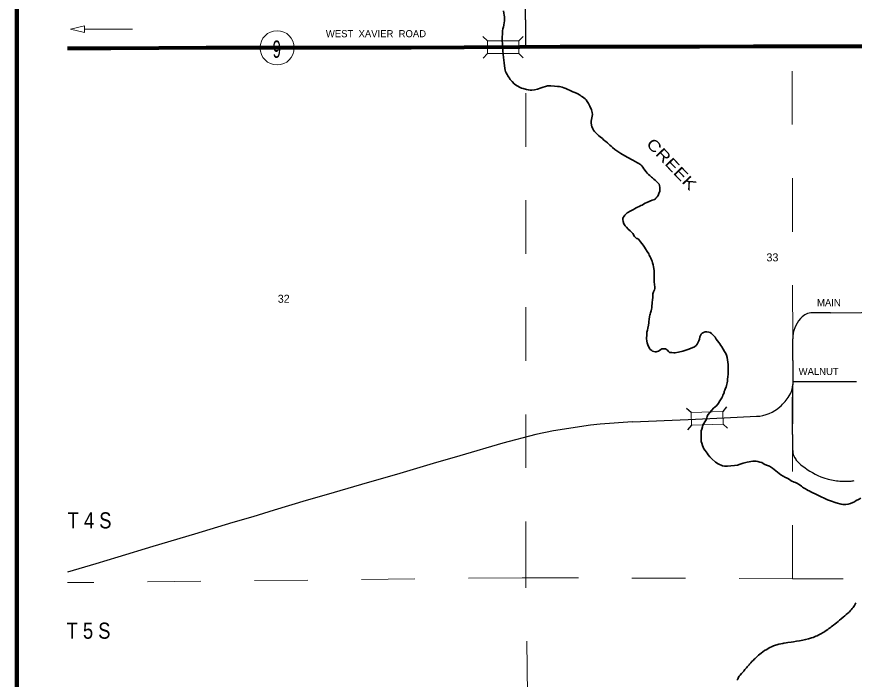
# Model space of a CAD drawing. Extents: x -143 to 192, y -296 to 46.
# Drawn here: x -143.225 to -141.66, y -294.838 to -293.601 of the extents above; entities that cross this region are included whole.
import ezdxf
from ezdxf.enums import TextEntityAlignment as Align

# ---------------------------------------------------------------- set-up
doc = ezdxf.new("R2010")
doc.units = 0
doc.header["$LTSCALE"] = 0.006
doc.linetypes.add('LONG_DASHED', pattern=[7.5, 6, -1.5])
doc.linetypes.add('MEDIUM_DASHED', pattern=[4.5, 3, -1.5])
for name, color, linetype, lineweight in [('12', 7, 'Continuous', 80), ('14', 7, 'Continuous', 25), ('15', 7, 'MEDIUM_DASHED', 13), ('19', 7, 'Continuous', 13), ('21', 7, 'Continuous', 25), ('25', 7, 'Continuous', 35), ('35', 7, 'Continuous', 13), ('4', 7, 'LONG_DASHED', 13), ('48', 7, 'Continuous', 106)]:
    doc.layers.add(name, color=color, linetype=linetype, lineweight=lineweight)
for name, color, linetype in [('29', 7, 'Continuous'), ('45', 7, 'Continuous'), ('46', 7, 'Continuous'), ('49', 7, 'Continuous')]:
    doc.layers.add(name, color=color, linetype=linetype)

msp = doc.modelspace()

# ---------------------------------------------------------------- linework, layer by layer
at = {"layer": '12'}
msp.add_line((-142.285038, -293.657576), (-142.389015, -293.657955), dxfattribs=at)
for points in [[(-142.389015, -293.657955), (-142.489015, -293.658523), (-142.601894, -293.658523), (-142.692424, -293.658523), (-142.780303, -293.658902), (-142.871212, -293.658902), (-142.959659, -293.65947), (-143.049621, -293.659848), (-143.130492, -293.660038)], [(-141.324432, -293.655114), (-141.391288, -293.655114), (-141.491856, -293.655492), (-141.574242, -293.656061), (-141.672348, -293.656061), (-141.760417, -293.65625), (-141.848295, -293.65625), (-141.949242, -293.656818), (-142.021212, -293.657197), (-142.123864, -293.657197), (-142.209659, -293.657197), (-142.285038, -293.657576)]]:
    msp.add_lwpolyline(points, dxfattribs=at)
at = {"layer": '14'}
for p, q in [((-142.274242, -293.606439), (-142.274242, -293.657576)), ((-141.759659, -294.163258), (-141.760985, -294.164583)), ((-141.704545, -294.153598), (-141.738447, -294.153598)), ((-141.775189, -294.242992), (-141.775189, -294.288068)), ((-141.733333, -294.282576), (-141.775189, -294.282576)), ((-141.655871, -294.282576), (-141.733333, -294.282576)), ((-141.90303, -294.35), (-141.842803, -294.347159)), ((-142.074621, -294.357765), (-142.134848, -294.361742)), ((-141.775379, -294.38125), (-141.775379, -294.411364)), ((-141.768561, -294.428788), (-141.76875, -294.428598)), ((-141.717235, -294.462121), (-141.70928, -294.464583)), ((-141.683902, -294.468182), (-141.667992, -294.468182))]:
    msp.add_line(p, q, dxfattribs=at)
for points in [[(-142.274242, -293.606439), (-142.274242, -293.545076), (-142.274053, -293.487121), (-142.273674, -293.432386), (-142.273674, -293.375758), (-142.273674, -293.305492), (-142.273674, -293.245644), (-142.273674, -293.186932), (-142.273295, -293.128977), (-142.273106, -293.074432), (-142.273106, -293.016667), (-142.273106, -292.95322), (-142.273106, -292.891477), (-142.273106, -292.832197), (-142.273106, -292.770833), (-142.272917, -292.712879), (-142.272727, -292.657955)], [(-141.704545, -294.153598), (-141.646402, -294.15322), (-141.59678, -294.152841)], [(-141.775189, -294.242992), (-141.775189, -294.216288), (-141.775189, -294.202273)], [(-141.775379, -294.38125), (-141.775379, -294.333902), (-141.775189, -294.288068)], [(-142.074621, -294.357765), (-141.970833, -294.35303), (-141.90303, -294.35)], [(-142.134848, -294.361742), (-142.15322, -294.363826), (-142.22197, -294.374242)], [(-142.22197, -294.374242), (-142.255492, -294.381061), (-142.317045, -294.397538), (-142.397348, -294.421023)], [(-142.397348, -294.421023), (-142.447159, -294.435606), (-142.509659, -294.453977), (-142.58125, -294.474621), (-142.647159, -294.493939)], [(-142.647159, -294.493939), (-142.684091, -294.504735), (-142.743939, -294.522538)], [(-142.743939, -294.522538), (-142.78428, -294.534659), (-142.821212, -294.545644), (-142.892992, -294.567235), (-142.970644, -294.590152), (-143.036174, -294.610038)], [(-143.036174, -294.610038), (-143.077652, -294.622538), (-143.130492, -294.638447)]]:
    msp.add_lwpolyline(points, dxfattribs=at)
for centre, radius, start, end in [((-141.738376, -294.182075), 0.028409, 90.20851, 138.44563), ((-141.718373, -294.202336), 0.056818, 138.44564, 180), ((-141.813123, -294.288007), 0.037879, 326.25387, 0), ((-141.872933, -294.248049), 0.109809, 312.46578, 326.25387), ((-141.846267, -294.276225), 0.071023, 272.72124, 311.943), ((-141.748792, -294.41123), 0.026515, 180.21862, 221.17857), ((-141.704501, -294.372689), 0.085227, 221.17859, 231.58401), ((-141.664628, -294.322411), 0.149397, 231.58401, 249.34355), ((-141.683277, -294.373437), 0.094697, 254.11225, 269.60747), ((-141.66775, -294.439833), 0.028409, 269.60747, 285.31185)]:
    msp.add_arc(centre, radius, start, end, dxfattribs=at)
at = {"layer": '15'}
for p, q in [((-142.273864, -294.643561), (-142.274242, -293.657576)), ((-142.281061, -294.648674), (-143.115909, -294.657765)), ((-142.266856, -294.648674), (-142.281061, -294.648674)), ((-142.273864, -294.643561), (-142.273864, -294.65322)), ((-141.775568, -294.650568), (-142.266856, -294.648674)), ((-143.115909, -294.657765), (-143.130492, -294.657765)), ((-142.25947, -295.667424), (-142.273864, -294.65322))]:
    msp.add_line(p, q, dxfattribs=at)
at = {"layer": '19'}
msp.add_circle((-142.738673, -293.658861), 0.031987, dxfattribs=at)
at = {"layer": '21'}
for p, q in [((-142.345833, -293.645644), (-142.353977, -293.637879)), ((-142.278977, -293.6375), (-142.286742, -293.645644)), ((-142.345833, -293.669697), (-142.353598, -293.677841)), ((-142.278598, -293.677462), (-142.286742, -293.669697)), ((-141.965152, -294.339773), (-141.973485, -294.332386)), ((-141.898674, -294.329356), (-141.906061, -294.337879)), ((-141.964394, -294.363826), (-141.97178, -294.372348)), ((-141.89678, -294.369318), (-141.905303, -294.361932))]:
    msp.add_line(p, q, dxfattribs=at)
at = {"layer": '21', "lineweight": 13}
for points in [[(-142.345833, -293.669697), (-142.286742, -293.669697), (-142.286742, -293.645644), (-142.345833, -293.645644)], [(-141.964394, -294.363826), (-141.905303, -294.361932), (-141.906061, -294.337879), (-141.965152, -294.339773)]]:
    msp.add_lwpolyline(points, close=True, dxfattribs=at)
at = {"layer": '25'}
for points in [[(-142.31553, -293.589773), (-142.314962, -293.59375), (-142.314205, -293.597727), (-142.313826, -293.600947)], [(-142.313826, -293.600947), (-142.313826, -293.60928), (-142.314205, -293.611553), (-142.315152, -293.616667)], [(-142.317424, -293.63125), (-142.317614, -293.634091), (-142.318182, -293.637689), (-142.318182, -293.644886), (-142.317424, -293.651515)], [(-142.315152, -293.616667), (-142.315909, -293.619886), (-142.316667, -293.623295), (-142.317235, -293.627273), (-142.317424, -293.63125)], [(-142.317424, -293.651515), (-142.316856, -293.664394), (-142.31572, -293.676894)], [(-142.31572, -293.676894), (-142.314394, -293.687121), (-142.312879, -293.697538)], [(-142.312879, -293.697538), (-142.312311, -293.700758), (-142.311742, -293.70303), (-142.310606, -293.705682), (-142.308902, -293.708712)], [(-142.308902, -293.708712), (-142.307386, -293.711364), (-142.306439, -293.713068), (-142.304735, -293.71553), (-142.30322, -293.717803), (-142.301705, -293.719508)], [(-142.301705, -293.719508), (-142.299432, -293.72197), (-142.295833, -293.725758), (-142.291667, -293.728977)], [(-142.291667, -293.728977), (-142.288826, -293.730492), (-142.285606, -293.732197), (-142.282197, -293.733902), (-142.278977, -293.735038), (-142.272727, -293.736742)], [(-142.272727, -293.736742), (-142.269129, -293.7375), (-142.26572, -293.737879), (-142.262879, -293.737879), (-142.257576, -293.737121), (-142.252273, -293.735985), (-142.245265, -293.733523), (-142.233333, -293.729924)], [(-142.233333, -293.729924), (-142.227083, -293.729924), (-142.220076, -293.730492), (-142.214962, -293.730871)], [(-142.214962, -293.730871), (-142.211174, -293.73125), (-142.208712, -293.731818), (-142.206061, -293.732576), (-142.20322, -293.733523), (-142.199053, -293.735038), (-142.195644, -293.736553)], [(-142.195644, -293.736553), (-142.192235, -293.738068), (-142.185985, -293.74072)], [(-142.185985, -293.74072), (-142.182576, -293.742045), (-142.17822, -293.744129), (-142.172538, -293.747538)], [(-142.172538, -293.747538), (-142.170455, -293.748864), (-142.167992, -293.750568), (-142.16572, -293.752083), (-142.163258, -293.754167), (-142.161364, -293.75625), (-142.15947, -293.75928)], [(-142.15947, -293.75928), (-142.157008, -293.7625), (-142.154545, -293.767614), (-142.150947, -293.774811), (-142.149811, -293.779545), (-142.149621, -293.783523), (-142.151326, -293.792803)], [(-142.151326, -293.792803), (-142.151894, -293.795833), (-142.151894, -293.799053), (-142.151326, -293.80303), (-142.150568, -293.806439)], [(-142.150568, -293.806439), (-142.149621, -293.808333), (-142.148674, -293.809848), (-142.147348, -293.812311), (-142.145455, -293.814962), (-142.142992, -293.817614)], [(-142.142992, -293.817614), (-142.14072, -293.819886), (-142.137879, -293.822538), (-142.134848, -293.825), (-142.130871, -293.828409)], [(-142.130871, -293.828409), (-142.128598, -293.830871), (-142.126326, -293.832576), (-142.124432, -293.834091), (-142.121591, -293.836553), (-142.116667, -293.840909)], [(-142.116667, -293.840909), (-142.114394, -293.842803), (-142.111742, -293.844886), (-142.107386, -293.848864)], [(-142.107386, -293.848864), (-142.096212, -293.856439), (-142.084848, -293.863068)], [(-142.084848, -293.863068), (-142.073864, -293.868939), (-142.06553, -293.873485)], [(-142.06553, -293.873485), (-142.062879, -293.875), (-142.060795, -293.876326), (-142.059091, -293.877462), (-142.057008, -293.879356), (-142.055303, -293.881439)], [(-142.055303, -293.881439), (-142.05322, -293.884659), (-142.048864, -293.89053)], [(-142.048864, -293.89053), (-142.047159, -293.892803), (-142.044886, -293.895644), (-142.042424, -293.897538), (-142.039015, -293.900379)], [(-142.025, -293.913258), (-142.023864, -293.915909), (-142.023295, -293.919697), (-142.023295, -293.923864), (-142.023674, -293.926705), (-142.025189, -293.930871), (-142.026705, -293.93447), (-142.028598, -293.937121), (-142.031061, -293.939962), (-142.033144, -293.941856), (-142.037689, -293.943182), (-142.047917, -293.947538)], [(-142.039015, -293.900379), (-142.037121, -293.901705), (-142.034848, -293.904167), (-142.032197, -293.906061), (-142.029545, -293.908333), (-142.027083, -293.910795), (-142.025, -293.913258)], [(-142.061932, -293.954924), (-142.065341, -293.956629), (-142.067614, -293.957765), (-142.070644, -293.95928), (-142.072917, -293.960606), (-142.077462, -293.963068)], [(-142.047917, -293.947538), (-142.050758, -293.949053), (-142.053977, -293.951136), (-142.056439, -293.952462), (-142.058902, -293.953598), (-142.061932, -293.954924)], [(-142.091856, -293.975758), (-142.092424, -293.977652), (-142.092424, -293.979735), (-142.092045, -293.983144), (-142.090909, -293.9875), (-142.088447, -293.991477), (-142.085985, -293.994129), (-142.082386, -293.997538)], [(-142.077462, -293.963068), (-142.080114, -293.964394), (-142.082197, -293.96572), (-142.08428, -293.967045), (-142.085985, -293.968182), (-142.087311, -293.969697), (-142.088826, -293.971402), (-142.090341, -293.973295), (-142.091856, -293.975758)], [(-142.082386, -293.997538), (-142.078977, -294.000947), (-142.074053, -294.005682), (-142.070833, -294.011553), (-142.068561, -294.013826), (-142.066856, -294.014773)], [(-142.066856, -294.014773), (-142.06553, -294.014962), (-142.064583, -294.01553), (-142.063258, -294.016477), (-142.061364, -294.018561), (-142.05947, -294.021212), (-142.057008, -294.024053), (-142.054545, -294.027273), (-142.052083, -294.031439)], [(-142.052083, -294.031439), (-142.05, -294.03447), (-142.047159, -294.039205), (-142.044318, -294.043939)], [(-142.044318, -294.043939), (-142.043182, -294.046212), (-142.041856, -294.049053), (-142.04053, -294.051705), (-142.039015, -294.054924)], [(-142.039015, -294.054924), (-142.038068, -294.057576), (-142.037121, -294.060606), (-142.035985, -294.064015), (-142.035227, -294.067992)], [(-142.035227, -294.067992), (-142.03428, -294.075), (-142.033902, -294.08125), (-142.034091, -294.088447), (-142.03428, -294.093371)], [(-142.03428, -294.093371), (-142.03428, -294.096023), (-142.033333, -294.100947), (-142.032955, -294.105871), (-142.032955, -294.108144), (-142.033712, -294.111174), (-142.035227, -294.114773), (-142.036364, -294.118561)], [(-142.036364, -294.118561), (-142.036553, -294.123106), (-142.036742, -294.126136), (-142.037121, -294.128788), (-142.037879, -294.135227), (-142.038258, -294.142235)], [(-142.038258, -294.142235), (-142.038636, -294.144697), (-142.039205, -294.147159), (-142.039962, -294.150189), (-142.040909, -294.154167)], [(-142.040909, -294.154167), (-142.041477, -294.15625), (-142.042045, -294.158333), (-142.042614, -294.160985), (-142.043182, -294.166477)], [(-142.044886, -294.177083), (-142.045833, -294.182197), (-142.04678, -294.186364), (-142.047727, -294.189773), (-142.048106, -294.195265), (-142.048295, -294.201894)], [(-142.043182, -294.166477), (-142.043939, -294.170076), (-142.044129, -294.172727), (-142.044886, -294.177083)], [(-141.949621, -294.202841), (-141.948674, -294.198674), (-141.947727, -294.196212), (-141.946402, -294.193939), (-141.944318, -294.191667), (-141.941856, -294.190341), (-141.938826, -294.189205), (-141.935795, -294.189205), (-141.932197, -294.189962), (-141.929545, -294.190909), (-141.926894, -294.192424), (-141.924811, -294.194508), (-141.92197, -294.197538), (-141.920076, -294.199621), (-141.917992, -294.202841)], [(-142.048295, -294.201894), (-142.047727, -294.206629), (-142.047159, -294.209848), (-142.046212, -294.213447), (-142.043561, -294.218939), (-142.042424, -294.220833)], [(-141.958902, -294.217235), (-141.955871, -294.215152), (-141.953977, -294.2125), (-141.951894, -294.208523), (-141.950758, -294.206061), (-141.949621, -294.202841)], [(-141.917992, -294.202841), (-141.91572, -294.20625), (-141.913447, -294.209091), (-141.911174, -294.211932), (-141.90947, -294.214583), (-141.907576, -294.217235), (-141.902652, -294.225947)], [(-142.042424, -294.220833), (-142.041477, -294.222159), (-142.040152, -294.223106), (-142.038636, -294.224242), (-142.037121, -294.225189), (-142.034848, -294.225947), (-142.032386, -294.226515)], [(-142.032386, -294.226515), (-142.030114, -294.226515), (-142.02822, -294.226136), (-142.026326, -294.225379), (-142.024053, -294.224053), (-142.021402, -294.222159)], [(-142.021402, -294.222159), (-142.019508, -294.221212), (-142.014394, -294.221212), (-142.012879, -294.221402), (-142.010985, -294.222159), (-142.00947, -294.223864), (-142.007386, -294.226136)], [(-142.007386, -294.226136), (-142.00625, -294.227083), (-142.005492, -294.227652), (-142.003409, -294.22803), (-142.000947, -294.22822), (-141.997538, -294.228598), (-141.995265, -294.228598), (-141.988826, -294.227462)], [(-141.988826, -294.227462), (-141.980682, -294.225568), (-141.969508, -294.22197), (-141.958902, -294.217235)], [(-141.902652, -294.225947), (-141.900379, -294.230114), (-141.899053, -294.233144), (-141.897917, -294.2375), (-141.895644, -294.250379), (-141.896023, -294.263826)], [(-141.896023, -294.263826), (-141.896023, -294.268561), (-141.896212, -294.273674), (-141.89678, -294.277652)], [(-141.89678, -294.277652), (-141.897159, -294.281629), (-141.897727, -294.284659), (-141.898485, -294.287311), (-141.899242, -294.289583), (-141.899811, -294.292614)], [(-141.904167, -294.304545), (-141.905492, -294.307576), (-141.906629, -294.310038), (-141.907765, -294.3125), (-141.909091, -294.314773), (-141.911364, -294.318561), (-141.913636, -294.322727)], [(-141.899811, -294.292614), (-141.900568, -294.294886), (-141.901136, -294.296402), (-141.901894, -294.298485), (-141.90303, -294.300758), (-141.903598, -294.302652), (-141.904167, -294.304545)], [(-141.913636, -294.322727), (-141.916856, -294.326894), (-141.923106, -294.331818), (-141.926515, -294.335606), (-141.930303, -294.340152), (-141.932955, -294.34375), (-141.934848, -294.34697), (-141.935606, -294.350379)], [(-141.935606, -294.350379), (-141.936932, -294.353788), (-141.939583, -294.357386), (-141.941477, -294.360417), (-141.942992, -294.363636), (-141.943939, -294.366856), (-141.945265, -294.371023), (-141.946212, -294.374432)], [(-141.946212, -294.374432), (-141.946591, -294.376894), (-141.946402, -294.391098)], [(-141.946402, -294.391098), (-141.946023, -294.394318), (-141.945076, -294.397538), (-141.943939, -294.401894)], [(-141.943939, -294.401894), (-141.942614, -294.404735), (-141.941098, -294.407765), (-141.939015, -294.411174), (-141.936742, -294.413826)], [(-141.936742, -294.413826), (-141.935038, -294.416098), (-141.932955, -294.419129)], [(-141.932955, -294.419129), (-141.930303, -294.422727), (-141.926515, -294.426894), (-141.919508, -294.432765), (-141.914583, -294.435985), (-141.906439, -294.439583)], [(-141.906439, -294.439583), (-141.902273, -294.44053), (-141.89697, -294.44053), (-141.890909, -294.439962)], [(-141.890909, -294.439962), (-141.884091, -294.439205), (-141.878598, -294.438258), (-141.873485, -294.436364), (-141.867614, -294.43447), (-141.860038, -294.432765), (-141.849621, -294.430682)], [(-141.849621, -294.430682), (-141.843939, -294.430682), (-141.840341, -294.431439), (-141.836364, -294.432576), (-141.833144, -294.433712), (-141.828788, -294.436742)], [(-141.828788, -294.436742), (-141.824432, -294.438447), (-141.818561, -294.44053), (-141.813068, -294.443939), (-141.806629, -294.449242), (-141.797727, -294.456439), (-141.788636, -294.461174)], [(-141.788636, -294.461174), (-141.786932, -294.461932), (-141.78447, -294.463447), (-141.78125, -294.465341), (-141.77803, -294.467424), (-141.772727, -294.469886)], [(-141.772727, -294.469886), (-141.770265, -294.471023), (-141.766477, -294.472727), (-141.764205, -294.473864), (-141.761553, -294.475568), (-141.758712, -294.477462), (-141.756629, -294.479356), (-141.754924, -294.480871), (-141.751515, -294.482765)], [(-141.751515, -294.482765), (-141.749242, -294.483902), (-141.746402, -294.485606), (-141.744508, -294.486553), (-141.741098, -294.488068), (-141.7375, -294.490152), (-141.733144, -294.492045), (-141.729545, -294.493561), (-141.725758, -294.495644)], [(-141.725758, -294.495644), (-141.722159, -294.497727), (-141.716288, -294.500379), (-141.710227, -294.50322), (-141.704545, -294.505303), (-141.69375, -294.508712), (-141.68447, -294.510985)], [(-141.68447, -294.510985), (-141.681629, -294.511742), (-141.679545, -294.512121), (-141.676136, -294.512121), (-141.671591, -294.511174), (-141.667235, -294.509848), (-141.662689, -294.508144)], [(-141.662689, -294.508144), (-141.65947, -294.506629), (-141.656439, -294.504735), (-141.652083, -294.502462), (-141.648106, -294.499811)], [(-141.664015, -294.706439), (-141.6625, -294.704545), (-141.661174, -294.702652), (-141.659659, -294.700379), (-141.658523, -294.698295), (-141.657197, -294.695833)], [(-141.670455, -294.713636), (-141.668939, -294.712311), (-141.667614, -294.710606), (-141.66572, -294.708523), (-141.664015, -294.706439)], [(-141.693182, -294.732765), (-141.690341, -294.730303), (-141.687879, -294.72822), (-141.684848, -294.725758), (-141.680871, -294.722348)], [(-141.680871, -294.722348), (-141.677841, -294.719886), (-141.675189, -294.717424), (-141.672538, -294.715152), (-141.670455, -294.713636)], [(-141.707765, -294.74375), (-141.705492, -294.742045), (-141.703409, -294.74053), (-141.701136, -294.738826), (-141.698864, -294.737121), (-141.696023, -294.734848), (-141.693182, -294.732765)], [(-141.739962, -294.761174), (-141.737311, -294.760227), (-141.73428, -294.758902), (-141.731818, -294.757955), (-141.729356, -294.757008), (-141.726326, -294.755492), (-141.724053, -294.754356), (-141.721402, -294.752841)], [(-141.721402, -294.752841), (-141.719318, -294.751705), (-141.717235, -294.750568), (-141.714962, -294.749053), (-141.7125, -294.747348), (-141.709659, -294.745265), (-141.707765, -294.74375)], [(-141.807576, -294.774811), (-141.804735, -294.774053), (-141.800947, -294.772917), (-141.797538, -294.772348), (-141.793561, -294.771402), (-141.791856, -294.771212)], [(-141.791856, -294.771212), (-141.787689, -294.770455), (-141.784091, -294.769697), (-141.778409, -294.768939), (-141.774053, -294.768182)], [(-141.774053, -294.768182), (-141.768371, -294.767424), (-141.7625, -294.766288), (-141.75625, -294.765341)], [(-141.75625, -294.765341), (-141.751326, -294.764205), (-141.746023, -294.762879), (-141.739962, -294.761174)], [(-141.836553, -294.791288), (-141.834091, -294.789394), (-141.831061, -294.787311), (-141.827841, -294.784848), (-141.823864, -294.782576)], [(-141.823864, -294.782576), (-141.821212, -294.781061), (-141.817803, -294.779356), (-141.814773, -294.777652), (-141.811174, -294.776136), (-141.807576, -294.774811)], [(-141.860038, -294.815152), (-141.858523, -294.813068), (-141.856818, -294.811553), (-141.855682, -294.810038), (-141.853788, -294.807765), (-141.851326, -294.805303), (-141.848674, -294.802652)], [(-141.848674, -294.802652), (-141.847159, -294.801136), (-141.845455, -294.799432), (-141.843371, -294.797538), (-141.841098, -294.795076), (-141.839015, -294.793561), (-141.836553, -294.791288)], [(-141.869318, -294.825568), (-141.867803, -294.824242), (-141.866856, -294.823106), (-141.865909, -294.82178), (-141.864394, -294.820076), (-141.863068, -294.818561), (-141.861553, -294.817045), (-141.860038, -294.815152)], [(-141.879356, -294.840341), (-141.878409, -294.839015), (-141.877652, -294.838068), (-141.876894, -294.836174), (-141.876326, -294.83447), (-141.875, -294.832765), (-141.873295, -294.830682), (-141.871212, -294.827841), (-141.869318, -294.825568)]]:
    msp.add_lwpolyline(points, dxfattribs=at)
at = {"layer": '35'}
msp.add_line((-143.098295, -293.623674), (-143.009091, -293.623674), dxfattribs=at)
msp.add_lwpolyline([(-143.098485, -293.617614), (-143.124811, -293.623674), (-143.098295, -293.629924)], close=True, dxfattribs=at)
at = {"layer": '4'}
for points in [[(-141.776326, -293.65625), (-141.535227, -293.655871), (-141.261364, -293.655114), (-141.016288, -293.654735), (-140.568182, -293.653409), (-140.277462, -293.652652), (-140.275947, -294.656061)], [(-140.275947, -294.656061), (-141.281061, -294.652462), (-141.775568, -294.650568), (-141.775379, -294.411364), (-141.775189, -294.202273), (-141.776326, -293.65625)]]:
    msp.add_lwpolyline(points, dxfattribs=at)
at = {"layer": '48'}
msp.add_lwpolyline([(-143.225189, -296.122727), (-143.225189, -292.240152), (-139.342614, -292.240152), (-139.342614, -296.122727)], close=True, dxfattribs=at)
msp.add_lwpolyline([(-143.225189, -296.122727), (-143.225189, -292.240152), (-139.342614, -292.240152), (-139.342614, -296.122727)], close=True, dxfattribs=at)

# ---------------------------------------------------------------- texts
at = {"layer": '19', "width": 0.65}
msp.add_text('9', height=0.0322, dxfattribs=at).set_placement((-142.739299, -293.677462), align=Align.CENTER)
at = {"layer": '29', "width": 1.25}
msp.add_text('CREEK', height=0.02083, rotation=313.511, dxfattribs=at).set_placement((-142.008982, -293.88317), align=Align.CENTER)
at = {"layer": '45'}
for s, p in [('33', (-141.813163, -294.057765)), ('32', (-142.726326, -294.135038))]:
    msp.add_text(s, height=0.01496, dxfattribs=at).set_placement(p, align=Align.CENTER)
at = {"layer": '46', "width": 0.85}
for s, p in [('T 4 S', (-143.08911, -294.556629)), ('T 5 S', (-143.091004, -294.762689))]:
    msp.add_text(s, height=0.03011, dxfattribs=at).set_placement(p, align=Align.CENTER)
at = {"layer": '49'}
for s, p in [('WEST  XAVIER  ROAD', (-142.553977, -293.639015)), ('MAIN', (-141.707576, -294.141477)), ('WALNUT', (-141.726705, -294.269886))]:
    msp.add_text(s, height=0.01326, dxfattribs=at).set_placement(p, align=Align.CENTER)

doc.saveas('drawing.dxf')
